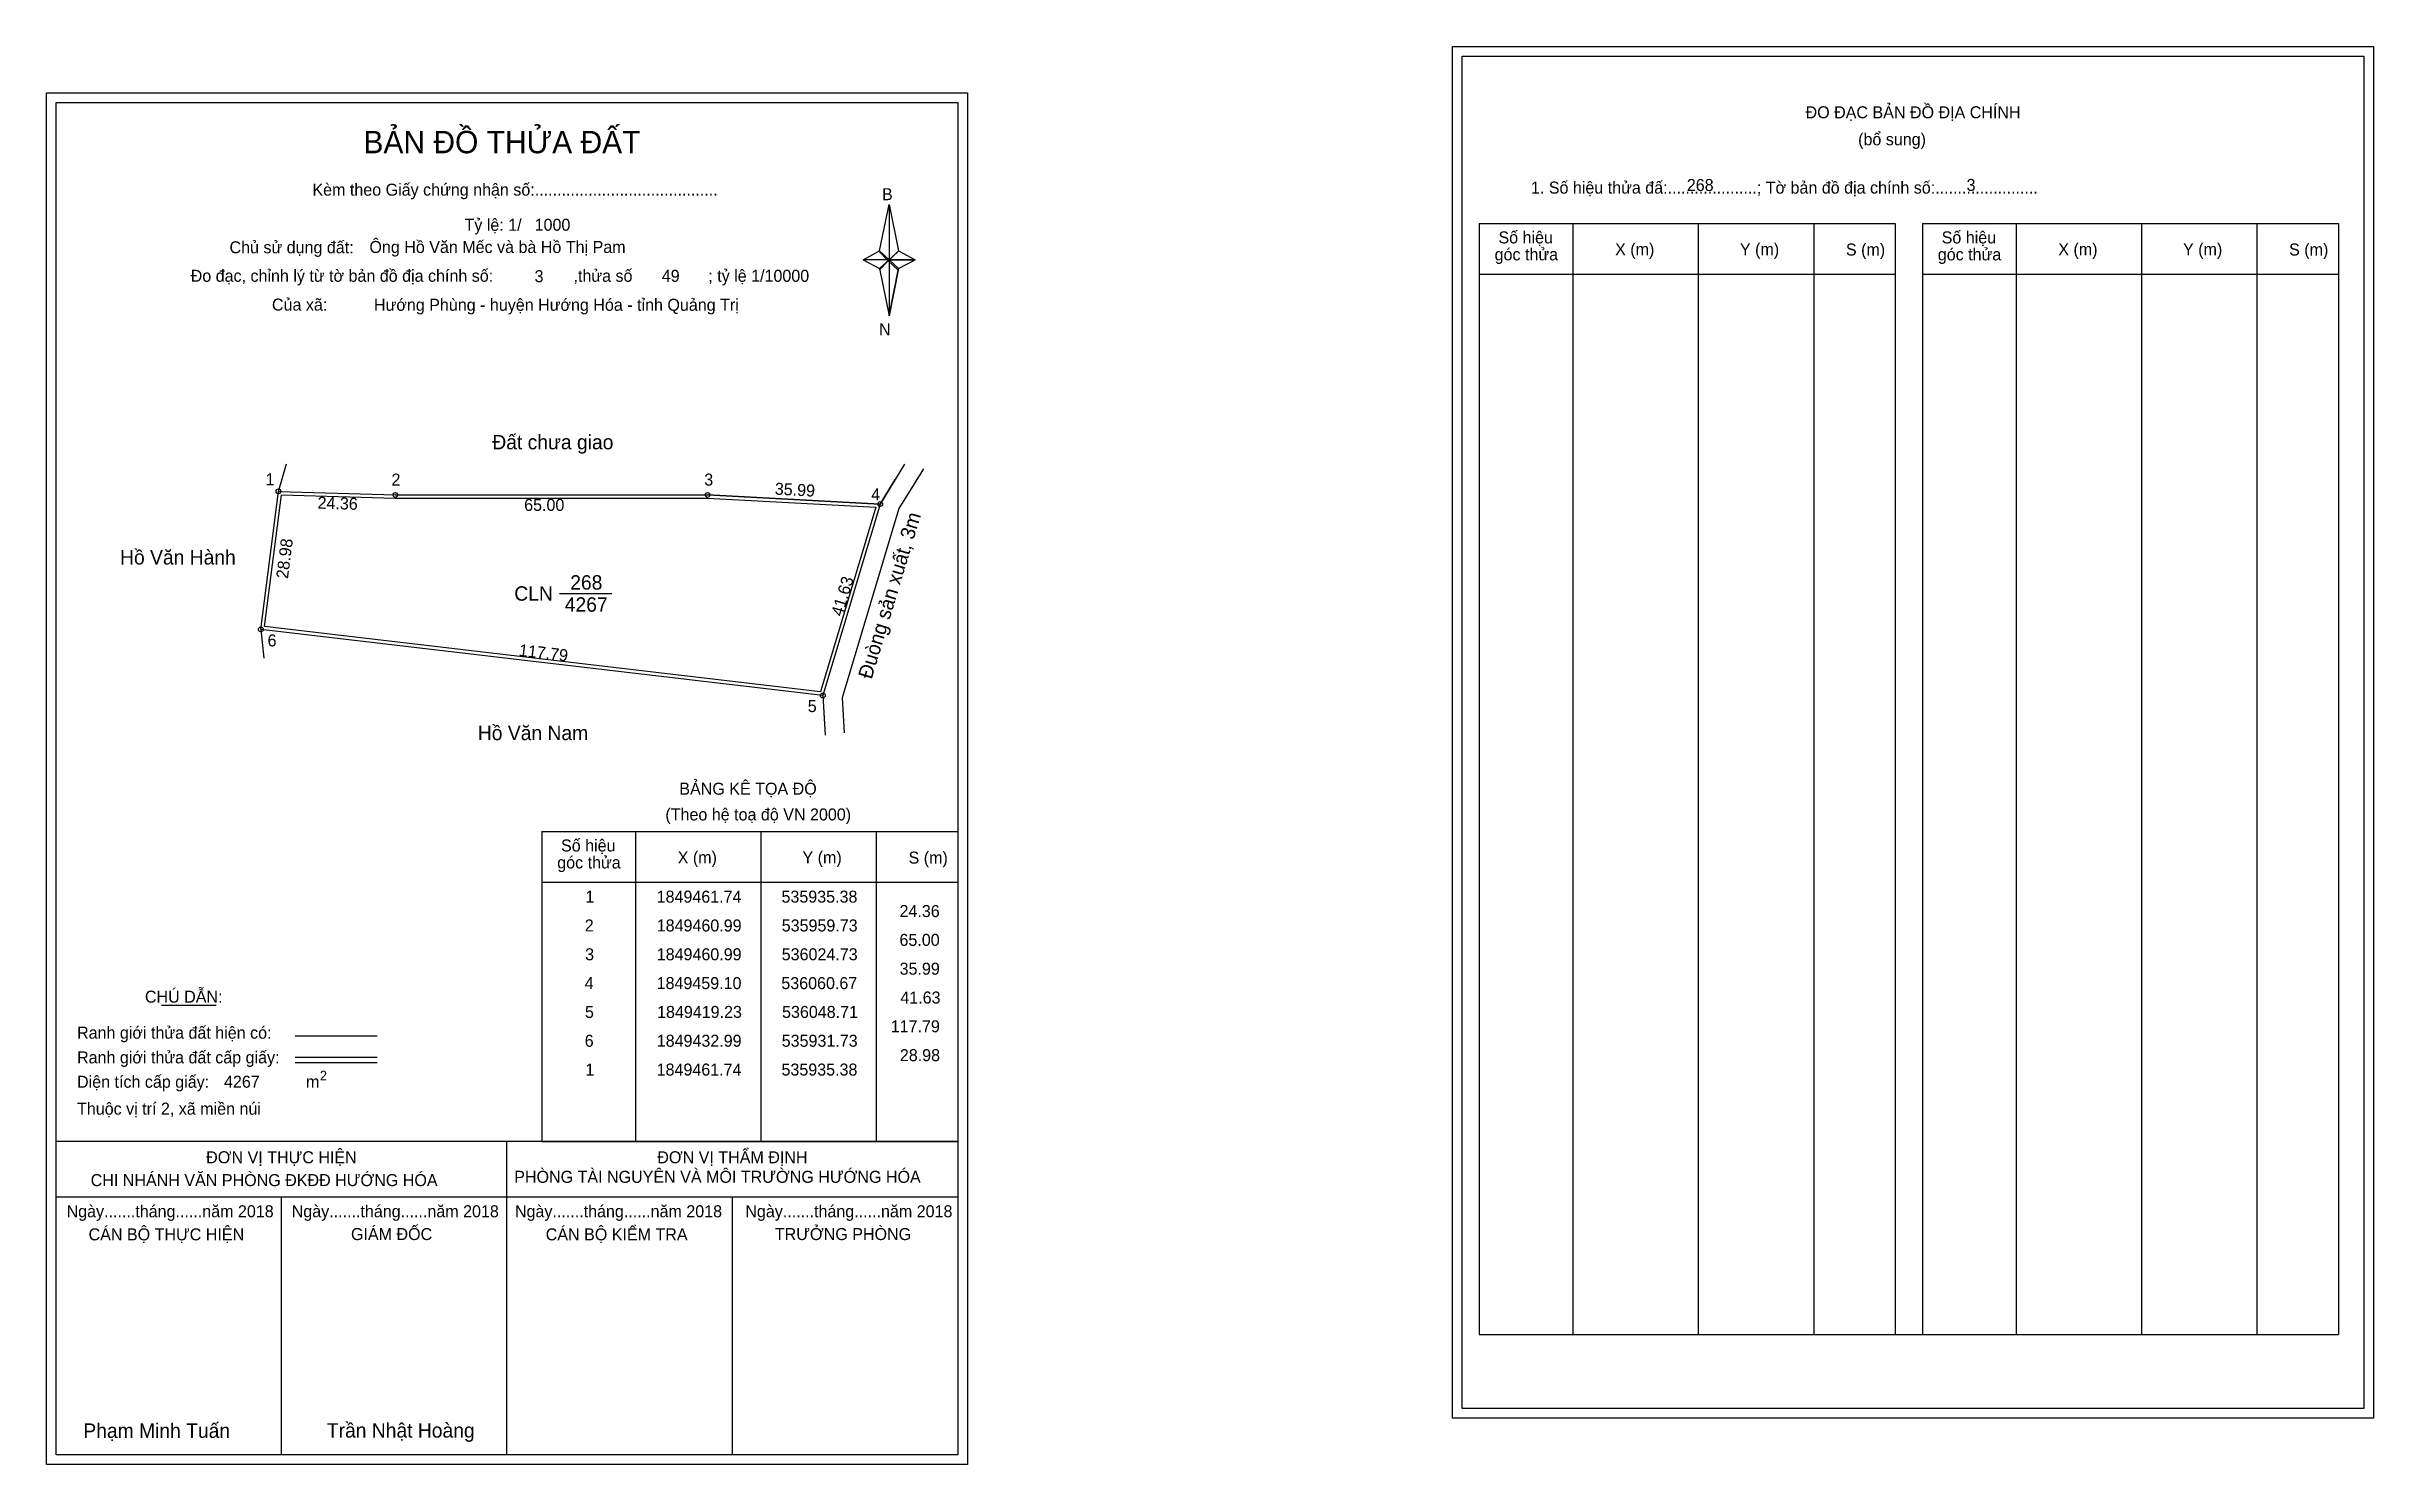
# Model space of a CAD drawing. Extents: x 535887 to 536372, y 1849259 to 1849554.
import ezdxf

# ---------------------------------------------------------------- set-up
doc = ezdxf.new("R2010")
doc.units = 0
for name, color, linetype in [('Level 1', 7, 'Continuous'), ('Level 10', 7, 'Continuous'), ('Level 11', 7, 'Continuous'), ('Level 13', 7, 'Continuous'), ('Level 27', 7, 'Continuous'), ('Level 3', 7, 'Continuous'), ('Level 36', 7, 'Continuous'), ('Level 49', 7, 'Continuous'), ('Level 53', 7, 'Continuous'), ('Level 55', 7, 'Continuous'), ('Level 6', 7, 'Continuous'), ('Level 63', 7, 'Continuous'), ('Level 8', 7, 'Continuous'), ('Level 9', 7, 'Continuous')]:
    doc.layers.add(name, color=color, linetype=linetype)

msp = doc.modelspace()

# ---------------------------------------------------------------- linework, layer by layer
at = {"layer": 'Level 1'}
for p, q in [((536181.82, 1849552.35), (536181.82, 1849552.35)), ((535889.11, 1849542.72), (535889.11, 1849542.72)), ((536060.53, 1849511.84), (536062.5, 1849521.48)), ((536060.53, 1849511.84), (536062.5, 1849521.48)), ((536062.5, 1849521.48), (536062.5, 1849509.95)), ((536062.5, 1849521.48), (536064.47, 1849511.84)), ((536062.5, 1849521.48), (536062.5, 1849509.95)), ((536185.35, 1849517.49), (536271.95, 1849517.49)), ((536204.94, 1849286.23), (536204.94, 1849517.49)), ((536231.01, 1849286.23), (536231.01, 1849517.49)), ((536254.99, 1849517.49), (536254.99, 1849286.23)), ((536271.95, 1849517.49), (536271.95, 1849286.23)), ((536277.61, 1849517.49), (536364.21, 1849517.49)), ((536297.2, 1849286.23), (536297.2, 1849517.49)), ((536323.27, 1849286.23), (536323.27, 1849517.49)), ((536347.24, 1849517.49), (536347.24, 1849286.23)), ((536364.21, 1849517.49), (536364.21, 1849286.23)), ((536057.09, 1849509.95), (536060.53, 1849511.84)), ((536057.09, 1849509.95), (536060.53, 1849508.11)), ((536062.5, 1849509.95), (536057.09, 1849509.95)), ((536060.53, 1849511.84), (536062.5, 1849509.95)), ((536062.5, 1849509.95), (536060.53, 1849511.84)), ((536062.35, 1849509.73), (536060.53, 1849511.62)), ((536062.5, 1849509.95), (536060.53, 1849508.11)), ((536060.53, 1849508.11), (536062.5, 1849509.95)), ((536062.35, 1849509.73), (536060.53, 1849507.89)), ((536060.53, 1849507.89), (536062.35, 1849509.73)), ((536064.32, 1849511.62), (536062.35, 1849509.73)), ((536062.35, 1849509.73), (536064.32, 1849511.62)), ((536064.32, 1849507.89), (536062.35, 1849509.73)), ((536064.47, 1849511.84), (536062.5, 1849509.95)), ((536062.5, 1849509.95), (536064.47, 1849511.84)), ((536062.5, 1849509.95), (536062.5, 1849498.25)), ((536062.5, 1849509.95), (536067.91, 1849509.95)), ((536062.5, 1849509.95), (536064.47, 1849508.11)), ((536067.91, 1849509.95), (536062.5, 1849509.95)), ((536062.5, 1849509.95), (536062.5, 1849498.25)), ((536064.47, 1849508.11), (536062.5, 1849509.95)), ((536064.47, 1849511.84), (536067.91, 1849509.95)), ((536064.47, 1849508.11), (536067.91, 1849509.95)), ((536060.53, 1849508.11), (536062.5, 1849498.25)), ((536064.47, 1849508.11), (536062.5, 1849498.25)), ((536062.5, 1849498.25), (536064.47, 1849508.11)), ((536185.35, 1849506.97), (536271.95, 1849506.97)), ((536277.61, 1849506.97), (536364.21, 1849506.97)), ((535990.21, 1849390.89), (536076.81, 1849390.89)), ((536009.8, 1849326.37), (536009.8, 1849390.89)), ((536035.87, 1849326.37), (536035.87, 1849390.89)), ((536059.84, 1849390.89), (536059.84, 1849326.37)), ((535990.21, 1849380.36), (536076.81, 1849380.36)), ((535911.03, 1849354.78), (535922.43, 1849354.78)), ((535938.9, 1849348.38), (535955.91, 1849348.38)), ((535938.9, 1849343.93), (535955.91, 1849343.93)), ((535938.9, 1849342.84), (535955.91, 1849342.84)), ((535995.94, 1849326.37), (535889.11, 1849326.37)), ((536076.81, 1849326.37), (535971.97, 1849326.37)), ((535982.96, 1849261.14), (535982.96, 1849326.37)), ((535990.21, 1849326.36), (536076.81, 1849326.36)), ((536076.81, 1849314.82), (535889.11, 1849314.82)), ((535936.03, 1849261.14), (535936.03, 1849314.82)), ((536029.89, 1849261.14), (536029.89, 1849314.82)), ((536185.35, 1849286.23), (536364.21, 1849286.23)), ((536369.52, 1849270.77), (536369.52, 1849270.77)), ((536076.81, 1849261.14), (536076.81, 1849261.14))]:
    msp.add_line(p, q, dxfattribs=at)
at = {"layer": 'Level 10'}
for p, q in [((536065.74, 1849467.41), (536060.67, 1849459.1)), ((536069.64, 1849466.44), (536064.57, 1849458.16)), ((535931.73, 1849432.99), (535935.38, 1849461.74)), ((535932.51, 1849433.6), (535935.99, 1849461.02)), ((535935.38, 1849461.74), (535959.73, 1849460.99)), ((535935.99, 1849461.02), (535959.72, 1849460.29)), ((535959.73, 1849460.99), (536024.73, 1849460.99)), ((536060.67, 1849459.1), (536024.73, 1849460.99)), ((536024.73, 1849460.99), (536060.67, 1849459.1)), ((535959.72, 1849460.29), (536024.71, 1849460.29)), ((536024.71, 1849460.29), (536059.74, 1849458.45)), ((536059.74, 1849458.45), (536048.21, 1849419.99)), ((536060.67, 1849459.1), (536048.71, 1849419.23)), ((536064.57, 1849458.16), (536052.75, 1849418.75)), ((536048.71, 1849419.23), (535931.73, 1849432.99)), ((536048.21, 1849419.99), (535932.51, 1849433.6)), ((536048.71, 1849419.23), (536049.17, 1849410.97)), ((536052.75, 1849418.75), (536053.15, 1849411.46))]:
    msp.add_line(p, q, dxfattribs=at)
at = {"layer": 'Level 11'}
for centre in [(535935.38, 1849461.74), (535959.73, 1849460.99), (536024.73, 1849460.99), (536060.67, 1849459.1), (536060.67, 1849459.1), (535931.73, 1849432.99), (536048.71, 1849419.23)]:
    msp.add_circle(centre, 0.5, dxfattribs=at)
at = {"layer": 'Level 27'}
for p, q in [((535935.38, 1849461.74), (535937.07, 1849467.5)), ((536060.67, 1849459.1), (536063.8, 1849464.22)), ((535931.73, 1849432.99), (535932.36, 1849427.02)), ((536048.71, 1849419.23), (536049.04, 1849413.24))]:
    msp.add_line(p, q, dxfattribs=at)
at = {"layer": 'Level 3'}
for p, q in [((536185.35, 1849517.49), (536185.35, 1849286.23)), ((536277.61, 1849517.49), (536277.61, 1849286.23)), ((535990.21, 1849390.89), (535990.21, 1849326.37))]:
    msp.add_line(p, q, dxfattribs=at)
at = {"layer": 'Level 63'}
for p, q in [((536179.82, 1849554.35), (536371.52, 1849554.35)), ((536179.82, 1849268.77), (536179.82, 1849554.35)), ((536371.52, 1849554.35), (536371.52, 1849268.77)), ((536181.82, 1849552.35), (536369.52, 1849552.35)), ((536181.82, 1849270.77), (536181.82, 1849552.35)), ((536369.52, 1849552.35), (536369.52, 1849270.77)), ((535887.11, 1849544.72), (536078.81, 1849544.72)), ((535887.11, 1849259.14), (535887.11, 1849544.72)), ((536078.81, 1849544.72), (536078.81, 1849259.14)), ((535889.11, 1849542.72), (536076.81, 1849542.72)), ((535889.11, 1849261.14), (535889.11, 1849542.72)), ((536076.81, 1849542.72), (536076.81, 1849261.14)), ((536371.52, 1849268.77), (536179.82, 1849268.77)), ((536369.52, 1849270.77), (536181.82, 1849270.77)), ((536078.81, 1849259.14), (535887.11, 1849259.14)), ((536076.81, 1849261.14), (535889.11, 1849261.14))]:
    msp.add_line(p, q, dxfattribs=at)
at = {"layer": 'Level 9'}
msp.add_line((535993.88, 1849440.48), (536004.77, 1849440.48), dxfattribs=at)

# ---------------------------------------------------------------- texts
at = {"layer": 'Level 1'}
for s, height, p in [('BẢN ĐỒ THỬA ĐẤT', 4.6657, (535953.08, 1849532.13)), ('ĐO ĐẠC BẢN ĐỒ ĐỊA CHÍNH', 2.5, (536253.3, 1849539.41)), ('(bổ sung)', 2.5, (536264.24, 1849533.79)), ('Kèm theo Giấy chứng nhận số:.........................................', 2.5, (535942.46, 1849523.3)), ('B', 2.5, (536061.04, 1849522.36)), ('1. Số hiệu thửa đấ:....................; Tờ bản đồ địa chính số:.......................', 2.5, (536196.13, 1849523.73)), ('Chủ sử dụng đất:', 2.5, (535925.2, 1849511.3)), ('Số hiệu', 2.5, (536189.37, 1849513.36)), ('Số hiệu', 2.5, (536281.63, 1849513.36)), ('góc thửa', 2.5, (536188.57, 1849509.83)), ('X (m)', 2.5, (536213.65, 1849510.89)), ('Y (m)', 2.5, (536239.63, 1849510.89)), ('S (m)', 2.5, (536261.7, 1849510.84)), ('góc thửa', 2.5, (536280.83, 1849509.83)), ('X (m)', 2.5, (536305.91, 1849510.89)), ('Y (m)', 2.5, (536331.88, 1849510.89)), ('S (m)', 2.5, (536353.96, 1849510.84)), ('Đo đạc, chỉnh lý từ tờ bản đồ địa chính số:                  ,thửa số                 ; tỷ lệ 1/10000', 2.5, (535917.12, 1849505.37)), ('Của xã:', 2.5, (535934.04, 1849499.37)), ('N', 2.5, (536060.44, 1849494.19)), ('BẢNG KÊ TỌA ĐỘ', 2.5, (536018.84, 1849398.59)), ('(Theo hệ toạ độ VN 2000)', 2.5, (536015.94, 1849393.23)), ('Số hiệu', 2.5, (535994.22, 1849386.76)), ('góc thửa', 2.5, (535993.43, 1849383.23)), ('X (m)', 2.5, (536018.5, 1849384.28)), ('Y (m)', 2.5, (536044.48, 1849384.28)), ('S (m)', 2.5, (536066.56, 1849384.23)), ('CHÚ DẪN:', 2.5, (535907.59, 1849355.29)), ('Ranh giới thửa đất hiện có:', 2.5, (535893.46, 1849347.79)), ('Ranh giới thửa đất cấp giấy:', 2.5, (535893.46, 1849342.65)), ('Diện tích cấp giấy:', 2.5, (535893.46, 1849337.57)), ('2', 2, (535944.01, 1849339.1)), ('Thuộc vị trí 2, xã miền núi', 2.5, (535893.46, 1849331.97)), ('m', 2.5, (535941.12, 1849337.59)), ('ĐƠN VỊ THỰC HIỆN', 2.5, (535920.34, 1849321.85)), ('ĐƠN VỊ THẨM ĐỊNH', 2.5, (536014.25, 1849321.85)), ('CHI NHÁNH VĂN PHÒNG ĐKĐĐ HƯỚNG HÓA', 2.5, (535896.3, 1849317.09)), ('PHÒNG TÀI NGUYÊN VÀ MÔI TRƯỜNG HƯỚNG HÓA', 2.5, (535984.47, 1849317.78)), ('Ngày.......tháng......năm 2018', 2.5, (535891.28, 1849310.61)), ('Ngày.......tháng......năm 2018', 2.5, (535938.15, 1849310.61)), ('Ngày.......tháng......năm 2018', 2.5, (535984.62, 1849310.61)), ('Ngày.......tháng......năm 2018', 2.5, (536032.58, 1849310.61)), ('CÁN BỘ THỰC HIỆN', 2.5, (535895.86, 1849305.8)), ('GIÁM ĐỐC', 2.5, (535950.49, 1849305.86)), ('CÁN BỘ KIỂM TRA', 2.5, (535991.03, 1849305.8)), ('TRƯỞNG PHÒNG', 2.5, (536038.72, 1849305.86)), ('Phạm Minh Tuấn', 3, (535894.77, 1849264.68)), ('Trần Nhật Hoàng', 3, (535945.46, 1849264.74))]:
    msp.add_text(s, height=height, dxfattribs=at).set_placement(p)
at = {"layer": 'Level 11'}
msp.add_text('Tỷ lệ: 1/', height=2.5, dxfattribs=at).set_placement((535974.12, 1849515.98))
at = {"layer": 'Level 13'}
for s, p in [('CLN', (535984.49, 1849438.98)), ('268', (535996.13, 1849441.28)), ('4267', (535994.99, 1849436.68))]:
    msp.add_text(s, height=3, dxfattribs=at).set_placement(p)
at = {"layer": 'Level 36'}
for s, p in [('Đất chưa giao', (535979.91, 1849470.49)), ('Hồ Văn Hành', (535902.42, 1849446.51)), ('Hồ Văn Nam', (535976.9, 1849409.95))]:
    msp.add_text(s, height=3, dxfattribs=at).set_placement(p)
at = {"layer": 'Level 49'}
for s, rotation, p in [('24.36', 358.2358, (535943.5, 1849458.14)), ('35.99', 356.9897, (536038.67, 1849461.06)), ('28.98', 82.7646, (535937.36, 1849443.45)), ('41.63', 73.3021, (536052.77, 1849435.56)), ('117.79', 353.2913, (535985.35, 1849427.49))]:
    msp.add_text(s, height=2.5, rotation=rotation, dxfattribs=at).set_placement(p)
msp.add_text('65.00', height=2.5, dxfattribs=at).set_placement((535986.54, 1849457.67))
at = {"layer": 'Level 53'}
for s, p in [('1', (535999.3, 1849376.11)), ('1849461.74', (536014.12, 1849376.11)), ('535935.38', (536040.11, 1849376.11)), ('24.36', (536064.68, 1849373.11)), ('2', (535999.15, 1849370.11)), ('1849460.99', (536014.14, 1849370.11)), ('535959.73', (536040.16, 1849370.11)), ('65.00', (536064.67, 1849367.11)), ('3', (535999.23, 1849364.11)), ('1849460.99', (536014.14, 1849364.11)), ('536024.73', (536040.16, 1849364.11)), ('4', (535999.14, 1849358.11)), ('1849459.10', (536014.12, 1849358.11)), ('536060.67', (536040.08, 1849358.11)), ('35.99', (536064.7, 1849361.11)), ('5', (535999.2, 1849352.11)), ('1849419.23', (536014.21, 1849352.11)), ('536048.71', (536040.23, 1849352.11)), ('41.63', (536064.85, 1849355.11)), ('117.79', (536062.85, 1849349.11)), ('6', (535999.15, 1849346.11)), ('1849432.99', (536014.14, 1849346.11)), ('535931.73', (536040.16, 1849346.11)), ('28.98', (536064.75, 1849343.11)), ('1', (535999.3, 1849340.11)), ('1849461.74', (536014.12, 1849340.11)), ('535935.38', (536040.11, 1849340.11))]:
    msp.add_text(s, height=2.5, dxfattribs=at).set_placement(p)
at = {"layer": 'Level 55'}
for s, height, p in [('1', 0.4, (535935.27, 1849461.74)), ('0', 0.11, (535935.34, 1849461.63)), ('0', 0.11, (535935.34, 1849461.63)), ('0', 0.11, (535935.34, 1849461.63)), ('2', 0.4, (535959.59, 1849460.99)), ('0', 0.11, (535959.69, 1849460.88)), ('0', 0.11, (535959.69, 1849460.88)), ('3', 0.4, (536024.61, 1849460.99)), ('0', 0.11, (536024.69, 1849460.88)), ('0', 0.11, (536024.69, 1849460.88)), ('4', 0.4, (536060.53, 1849459.1)), ('0', 0.11, (536060.63, 1849458.99)), ('0', 0.11, (536060.63, 1849458.99)), ('0', 0.11, (536060.63, 1849458.99)), ('0', 0.11, (536060.63, 1849458.99)), ('6', 0.4, (535931.59, 1849432.99)), ('269', 0.11, (535931.61, 1849432.88)), ('0', 0.11, (535931.69, 1849432.88)), ('5', 0.4, (536048.58, 1849419.23)), ('269', 0.11, (536048.59, 1849419.12)), ('0', 0.11, (536048.67, 1849419.12)), ('0', 0.11, (536048.67, 1849419.12))]:
    msp.add_text(s, height=height, dxfattribs=at).set_placement(p)
at = {"layer": 'Level 6'}
for s, p in [('268', (536228.58, 1849524.27)), ('3', (536286.82, 1849524.29)), ('Ông Hồ Văn Mếc và bà Hồ Thị Pam', (535954.33, 1849511.37)), ('1000', (535988.72, 1849516)), ('3', (535988.71, 1849505.28)), ('49', (536015.19, 1849505.36)), (' Hướng Phùng - huyện Hướng Hóa - tỉnh Quảng Trị', (535954.35, 1849499.33)), ('4267', (535924.05, 1849337.58))]:
    msp.add_text(s, height=2.5, dxfattribs=at).set_placement(p)
at = {"layer": 'Level 8'}
msp.add_text('Đuòng sản xuất, 3m', height=3, rotation=73.3021, dxfattribs=at).set_placement((536058.87, 1849422.47))
at = {"layer": 'Level 9'}
for s, p in [('1', (535932.71, 1849463.01)), ('2', (535958.93, 1849462.94)), ('3', (536024.04, 1849462.94)), ('4', (536058.78, 1849459.87)), ('6', (535933.13, 1849429.46)), ('5', (536045.58, 1849415.79))]:
    msp.add_text(s, height=2.5, dxfattribs=at).set_placement(p)

doc.saveas('drawing.dxf')
